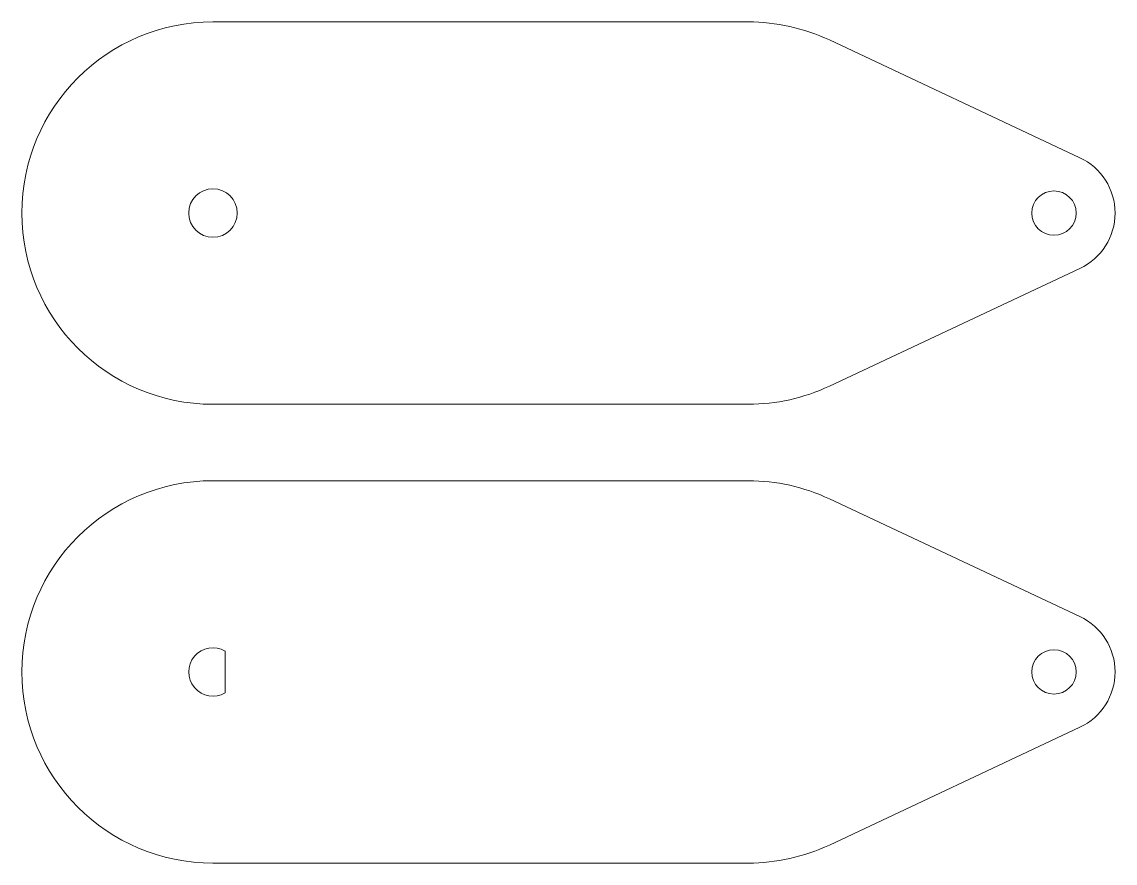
# Model space of a CAD drawing. Header units: millimetres. Extents: x -25 to 118, y -85 to 25.
import ezdxf

# ---------------------------------------------------------------- set-up
doc = ezdxf.new("R2010")
doc.units = ezdxf.units.MM
doc.layers.add('pulley_inside', color=7, linetype='CONTINUOUS', lineweight=0, true_color=0x000000)
doc.layers.add('pulley_out2', color=7, linetype='CONTINUOUS', lineweight=0, true_color=0x000000)

msp = doc.modelspace()

# ---------------------------------------------------------------- linework, layer by layer
at = {"layer": 'pulley_inside'}
for p, q in [((0, 25), (70, 25)), ((80.62, 22.63), (113.4, 7.24)), ((113.4, -7.24), (80.62, -22.63)), ((70, -25), (0, -25))]:
    msp.add_line(p, q, dxfattribs=at)
for centre, radius in [((0, 0), 3.17), ((110, 0), 2.9)]:
    msp.add_circle(centre, radius, dxfattribs=at)
for centre, radius, start, end in [((0, 0), 25, 90, 270), ((70, 0), 25, 64.8493, 90), ((110, 0), 8, 295.1507, 64.8493), ((70, 0), 25, 270, 295.1507)]:
    msp.add_arc(centre, radius, start, end, dxfattribs=at)
at = {"layer": 'pulley_out2'}
for p, q in [((0, -35), (70, -35)), ((80.62, -37.37), (113.4, -52.76)), ((1.6, -62.74), (1.6, -57.26)), ((113.4, -67.24), (80.62, -82.63)), ((70, -85), (0, -85))]:
    msp.add_line(p, q, dxfattribs=at)
msp.add_circle((110, -60), 2.9, dxfattribs=at)
for centre, radius, start, end in [((0, -60), 25, 90, 270), ((70, -60), 25, 64.8493, 90), ((110, -60), 8, 295.1507, 64.8493), ((0, -60), 3.17, 59.6864, 300.3136), ((70, -60), 25, 270, 295.1507)]:
    msp.add_arc(centre, radius, start, end, dxfattribs=at)

doc.saveas('drawing.dxf')
